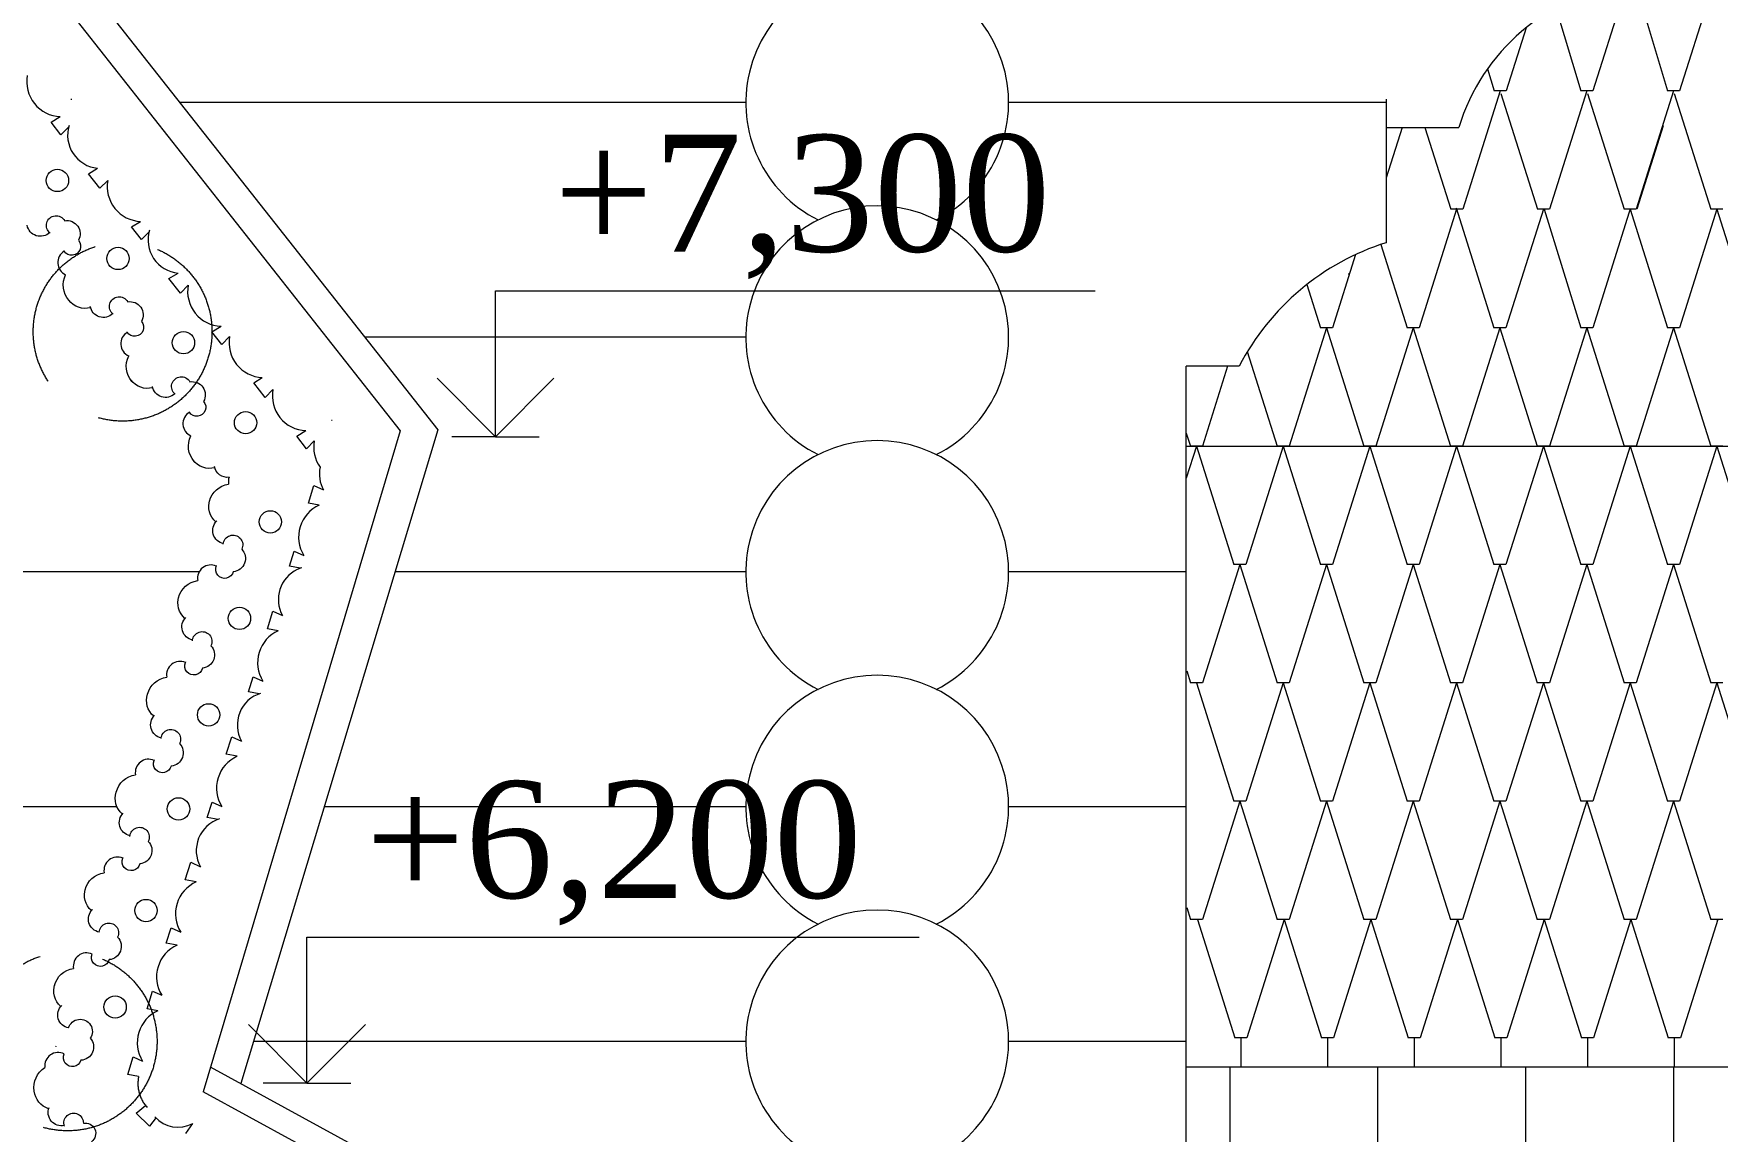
# Model space of a CAD drawing. Header units: millimetres. Extents: x 2399 to 111977, y 1313 to 59551.
# Drawn here: x 74309 to 77192, y 37848 to 39727 of the extents above; entities that cross this region are included whole.
import ezdxf

# ---------------------------------------------------------------- set-up
doc = ezdxf.new("R2010")
doc.units = ezdxf.units.MM
doc.linetypes.add('Невидимая', pattern=[391.222223, 282.222223, -109])
doc.linetypes.add('Штрихпунктирная', pattern=[670.277762, 352.777767, -176.388884, 0, -141.111112])
doc.layers.add('dim Level', color=7, linetype='Continuous', lineweight=13)
doc.layers.add('main line', color=7, linetype='Continuous', lineweight=13)
doc.layers.add('hatch1', color=7, linetype='Continuous', lineweight=20, true_color=0x6a6a6a)
doc.styles.add('СГЕНЕРИР_СТИЛЬ_1', font='georgia.ttf')

msp = doc.modelspace()

# ---------------------------------------------------------------- linework, layer by layer
at = {"layer": 'dim Level', "color": 7, "linetype": 'Continuous', "lineweight": 13}
for p, q in [((75099.7269, 39037.0248), (75099.7269, 39287.0248)), ((75099.7269, 39287.0248), (76126.7589, 39287.0248)), ((75099.7269, 39037.0248), (74999.7269, 39137.0248)), ((75199.7269, 39137.0248), (75099.7269, 39037.0248)), ((75099.7269, 39037.0248), (75024.7269, 39037.0248)), ((75099.7269, 39037.0248), (75174.7269, 39037.0248)), ((74776.9309, 37930.51), (74776.9309, 38180.51)), ((74776.9309, 38180.51), (75825.2949, 38180.51)), ((74776.9309, 37930.51), (74676.9309, 38030.51)), ((74876.9309, 38030.51), (74776.9309, 37930.51)), ((74776.9309, 37930.51), (74701.9309, 37930.51)), ((74776.9309, 37930.51), (74851.9309, 37930.51))]:
    msp.add_line(p, q, dxfattribs=at)
at = {"layer": 'hatch1', "color": 251, "linetype": 'Continuous', "lineweight": 20, "true_color": 0x6a6a6a}
for p, q in [((77042.6336, 39831.6338), (76978.6855, 39628.9841)), ((77047.0428, 39827.9439), (77106.469, 39628.9841)), ((77191.0085, 39831.6338), (77127.0603, 39628.9841)), ((76915.5663, 39771.368), (76958.0942, 39628.9841)), ((76864.4452, 39737.1557), (76830.3106, 39628.9841)), ((76798.3802, 39666.9474), (76809.7193, 39628.9841)), ((76820.0149, 39628.9841), (76756.0668, 39426.3344)), ((76830.3106, 39628.9841), (76809.7193, 39628.9841)), ((76821.2338, 39624.7644), (76883.8504, 39426.3344)), ((76968.3898, 39628.9841), (76904.4417, 39426.3344)), ((76978.6855, 39628.9841), (76958.0942, 39628.9841)), ((76969.6087, 39624.7644), (77032.2252, 39426.3344)), ((77116.7647, 39628.9841), (77052.8165, 39426.3344)), ((77127.0603, 39628.9841), (77106.469, 39628.9841)), ((77117.9835, 39624.7644), (77180.6001, 39426.3344)), ((76651.9084, 39566.455), (76624.7, 39480.2325)), ((76691.2591, 39566.455), (76735.4755, 39426.3344)), ((77099.2909, 39569.3116), (77054.173, 39426.3344)), ((76745.4126, 39426.3991), (76681.444, 39223.6847)), ((76756.0668, 39426.3344), (76735.4755, 39426.3344)), ((76744.6502, 39428.815), (76809.3811, 39223.6847)), ((76893.941, 39426.3991), (76829.9724, 39223.6847)), ((76904.4417, 39426.3344), (76883.8504, 39426.3344)), ((76895.3745, 39426.7832), (76957.8687, 39223.6847)), ((77037.3929, 39410.4412), (76978.46, 39223.6847)), ((77052.8165, 39426.3344), (77032.2252, 39426.3344)), ((77052.7038, 39426.3344), (77035.761, 39426.3344)), ((77042.4082, 39426.3344), (77035.761, 39405.2697)), ((77042.4082, 39426.3344), (77106.3563, 39223.6847)), ((77190.8958, 39426.3344), (77126.9476, 39223.6847)), ((77201.1914, 39426.3344), (77180.6001, 39426.3344)), ((77190.8958, 39426.3344), (77254.8439, 39223.6847)), ((76615.8541, 39366.2841), (76660.8527, 39223.6847)), ((76572.3952, 39348.7943), (76532.9156, 39223.6847)), ((76489.0174, 39297.5436), (76512.3243, 39223.6847)), ((76522.5791, 39223.6847), (76458.631, 39021.035)), ((76532.9156, 39223.6847), (76512.3243, 39223.6847)), ((76522.6199, 39223.6847), (76586.5681, 39021.035)), ((76671.1075, 39223.6847), (76607.1594, 39021.035)), ((76681.444, 39223.6847), (76660.8527, 39223.6847)), ((76671.1484, 39223.6847), (76735.0965, 39021.035)), ((76819.636, 39223.6847), (76755.6878, 39021.035)), ((76829.9724, 39223.6847), (76809.3811, 39223.6847)), ((76819.6768, 39223.6847), (76883.6249, 39021.035)), ((76968.1644, 39223.6847), (76904.2162, 39021.035)), ((76978.46, 39223.6847), (76957.8687, 39223.6847)), ((76968.1644, 39223.6847), (77032.1125, 39021.035)), ((77116.652, 39223.6847), (77052.7038, 39021.035)), ((77126.9476, 39223.6847), (77106.3563, 39223.6847)), ((77116.652, 39223.6847), (77180.6001, 39021.035)), ((76387.0327, 39182.6746), (76438.0397, 39021.035)), ((76353.3129, 39157.9674), (76310.1026, 39021.035)), ((76282.5956, 39042.9504), (76289.5112, 39021.035)), ((76299.9702, 39021.035), (76282.5956, 38965.9755)), ((76310.1026, 39021.035), (76289.5112, 39021.035)), ((76299.9702, 39021.035), (76363.9184, 38818.3853)), ((76448.4578, 39021.035), (76384.5097, 38818.3853)), ((76458.631, 39021.035), (76438.0397, 39021.035)), ((76448.4578, 39021.035), (76512.4059, 38818.3853)), ((76596.9454, 39021.035), (76532.9973, 38818.3853)), ((76607.1594, 39021.035), (76586.5681, 39021.035)), ((76596.9454, 39021.035), (76660.8935, 38818.3853)), ((76745.433, 39021.035), (76681.4849, 38818.3853)), ((76755.6878, 39021.035), (76735.0965, 39021.035)), ((76755.7287, 39021.035), (76735.1373, 39021.035)), ((76745.433, 39021.035), (76809.3811, 38818.3853)), ((76893.9206, 39021.035), (76829.9724, 38818.3853)), ((76904.2162, 39021.035), (76883.6249, 39021.035)), ((76893.9206, 39021.035), (76957.8687, 38818.3853)), ((77042.4082, 39021.035), (76978.46, 38818.3853)), ((77052.7038, 39021.035), (77032.1125, 39021.035)), ((77042.4082, 39021.035), (77106.3563, 38818.3853)), ((77190.8958, 39021.035), (77126.9476, 38818.3853)), ((77201.1914, 39021.035), (77180.6001, 39021.035)), ((77190.8958, 39021.035), (77254.8439, 38818.3853)), ((76374.214, 38818.3853), (76310.2659, 38615.7357)), ((76384.5097, 38818.3853), (76363.9184, 38818.3853)), ((76374.214, 38818.3853), (76438.1622, 38615.7357)), ((76522.7016, 38818.3853), (76458.7535, 38615.7357)), ((76532.9973, 38818.3853), (76512.4059, 38818.3853)), ((76522.7016, 38818.3853), (76586.6497, 38615.7357)), ((76671.1892, 38818.3853), (76607.2411, 38615.7357)), ((76681.4849, 38818.3853), (76660.8935, 38818.3853)), ((76671.1892, 38818.3853), (76735.1373, 38615.7357)), ((76819.6768, 38818.3853), (76755.7287, 38615.7357)), ((76829.9724, 38818.3853), (76809.3811, 38818.3853)), ((76819.6768, 38818.3853), (76883.6249, 38615.7357)), ((76968.1644, 38818.3853), (76904.2162, 38615.7357)), ((76978.46, 38818.3853), (76957.8687, 38818.3853)), ((76968.1644, 38818.3853), (77032.1125, 38615.7357)), ((77116.652, 38818.3853), (77052.7038, 38615.7357)), ((77126.9476, 38818.3853), (77106.3563, 38818.3853)), ((77116.652, 38818.3853), (77180.6001, 38615.7357)), ((76283.2528, 38636.086), (76289.6746, 38615.7357)), ((76310.2659, 38615.7357), (76289.6746, 38615.7357)), ((76299.9702, 38615.7357), (76363.9184, 38413.086)), ((76448.4578, 38615.7357), (76384.5097, 38413.086)), ((76458.7535, 38615.7357), (76438.1622, 38615.7357)), ((76448.4578, 38615.7357), (76512.4059, 38413.086)), ((76596.9454, 38615.7357), (76532.9973, 38413.086)), ((76607.2411, 38615.7357), (76586.6497, 38615.7357)), ((76596.9454, 38615.7357), (76660.8935, 38413.086)), ((76745.433, 38615.7357), (76681.4849, 38413.086)), ((76755.7287, 38615.7357), (76735.1373, 38615.7357)), ((76745.433, 38615.7357), (76809.3811, 38413.086)), ((76893.9206, 38615.7357), (76829.9724, 38413.086)), ((76904.2162, 38615.7357), (76883.6249, 38615.7357)), ((76893.9206, 38615.7357), (76957.8687, 38413.086)), ((77042.4082, 38615.7357), (76978.46, 38413.086)), ((77052.7038, 38615.7357), (77032.1125, 38615.7357)), ((77042.4082, 38615.7357), (77106.3563, 38413.086)), ((77190.8958, 38615.7357), (77126.9476, 38413.086)), ((77201.1914, 38615.7357), (77180.6001, 38615.7357)), ((77190.8958, 38615.7357), (77254.8439, 38413.086)), ((76374.214, 38413.086), (76310.2659, 38210.4363)), ((76384.5097, 38413.086), (76363.9184, 38413.086)), ((76374.214, 38413.086), (76438.1622, 38210.4363)), ((76522.7016, 38413.086), (76458.7535, 38210.4363)), ((76532.9973, 38413.086), (76512.4059, 38413.086)), ((76522.7016, 38413.086), (76586.6497, 38210.4363)), ((76671.1892, 38413.086), (76607.2411, 38210.4363)), ((76681.4849, 38413.086), (76660.8935, 38413.086)), ((76671.1892, 38413.086), (76735.1373, 38210.4363)), ((76819.6768, 38413.086), (76755.7287, 38210.4363)), ((76829.9724, 38413.086), (76809.3811, 38413.086)), ((76819.6768, 38413.086), (76883.6249, 38210.4363)), ((76968.1644, 38413.086), (76904.2162, 38210.4363)), ((76978.46, 38413.086), (76957.8687, 38413.086)), ((76968.1644, 38413.086), (77032.1125, 38210.4363)), ((77116.652, 38413.086), (77052.7038, 38210.4363)), ((77126.9476, 38413.086), (77106.3563, 38413.086)), ((77116.652, 38413.086), (77180.6001, 38210.4363)), ((76283.2528, 38230.7866), (76289.6746, 38210.4363)), ((76310.2659, 38210.4363), (76289.6746, 38210.4363)), ((76301.5189, 38210.4363), (76365.467, 38007.7866)), ((76450.0065, 38210.4363), (76386.0583, 38007.7866)), ((76458.7535, 38210.4363), (76438.1622, 38210.4363)), ((76450.0065, 38210.4363), (76513.9546, 38007.7866)), ((76598.4941, 38210.4363), (76534.5459, 38007.7866)), ((76607.2411, 38210.4363), (76586.6497, 38210.4363)), ((76598.4941, 38210.4363), (76662.4422, 38007.7866)), ((76746.9817, 38210.4363), (76683.0335, 38007.7866)), ((76755.7287, 38210.4363), (76735.1373, 38210.4363)), ((76746.9817, 38210.4363), (76810.9298, 38007.7866)), ((76895.4692, 38210.4363), (76831.5211, 38007.7866)), ((76904.2162, 38210.4363), (76883.6249, 38210.4363)), ((76893.9206, 38210.4363), (76894.3077, 38209.2094)), ((76895.4692, 38210.4363), (76959.4174, 38007.7866)), ((77043.9568, 38210.4363), (76980.0087, 38007.7866)), ((77052.7038, 38210.4363), (77032.1125, 38210.4363)), ((77042.4082, 38210.4363), (77042.021, 38209.2094)), ((77042.4082, 38210.4363), (77042.7953, 38209.2094)), ((77043.9568, 38210.4363), (77107.905, 38007.7866)), ((77192.4444, 38210.4363), (77128.4963, 38007.7866)), ((77201.1914, 38210.4363), (77180.6001, 38210.4363)), ((77190.8958, 38210.4363), (77190.5086, 38209.2094)), ((77190.8958, 38210.4363), (77191.2829, 38209.2094)), ((76386.0583, 38007.7866), (76365.467, 38007.7866)), ((76375.7627, 38007.7866), (76375.7627, 37957.876)), ((76534.5459, 38007.7866), (76513.9546, 38007.7866)), ((76524.2503, 38007.7866), (76524.2503, 37957.876)), ((76683.0335, 38007.7866), (76662.4422, 38007.7866)), ((76672.7379, 38007.7866), (76672.7379, 37957.876)), ((76831.5211, 38007.7866), (76810.9298, 38007.7866)), ((76821.2254, 38007.7866), (76821.2254, 37957.876)), ((76980.0087, 38007.7866), (76959.4174, 38007.7866)), ((76969.713, 38007.7866), (76969.713, 37957.876)), ((77128.4963, 38007.7866), (77107.905, 38007.7866)), ((77118.2006, 38007.7866), (77118.2006, 37957.876))]:
    msp.add_line(p, q, dxfattribs=at)
at = {"layer": 'main line', "color": 7, "linetype": 'Continuous', "lineweight": 13}
for p, q in [((73253.285, 41264.7277), (75001.0142, 39048.5934)), ((73253.285, 41181.978), (74936.744, 39047.3389)), ((76624.7, 39615.0753), (76624.7, 39369.189)), ((74338.8419, 39575.7022), (74354.3452, 39585.0831)), ((75528.285, 39609.1637), (74558.9268, 39609.1637)), ((76624.7, 39609.1637), (75978.285, 39609.1637)), ((74355.5781, 39554.1302), (74338.8419, 39575.7022)), ((74368.921, 39567.545), (74355.5781, 39554.1302)), ((76624.7, 39566.455), (76749.0402, 39566.455)), ((74402.9208, 39487.3791), (74418.424, 39496.76)), ((74422.467, 39462.5502), (74402.9208, 39487.3791)), ((74435.8099, 39475.9649), (74422.467, 39462.5502)), ((74476.5685, 39396.2263), (74492.0718, 39405.6073)), ((74493.3047, 39374.6544), (74476.5685, 39396.2263)), ((74506.6476, 39388.0691), (74493.3047, 39374.6544)), ((74540.6474, 39307.9032), (74556.1506, 39317.2842)), ((74560.1936, 39283.0743), (74540.6474, 39307.9032)), ((74573.5365, 39296.489), (74560.1936, 39283.0743)), ((76559.9684, 39315.6504), (76562.0332, 39315.6504)), ((74614.2951, 39216.7505), (74629.7984, 39226.1314)), ((74631.0313, 39195.1785), (74614.2951, 39216.7505)), ((74644.3742, 39208.5933), (74631.0313, 39195.1785)), ((75528.285, 39207.3082), (74875.8456, 39207.3082)), ((76373.0985, 39157.9674), (76282.5956, 39157.9674)), ((76282.5956, 37044.1228), (76282.5956, 39157.9674)), ((74685.7147, 39129.1621), (74700.4073, 39138.2456)), ((74705.2609, 39104.3332), (74685.7147, 39129.1621)), ((74718.6038, 39117.7479), (74705.2609, 39104.3332)), ((74936.744, 39047.3389), (74599.1984, 37915.6189)), ((75001.0142, 39048.5934), (74663.4248, 37929.6436)), ((74759.3624, 39038.0094), (74774.8657, 39047.3903)), ((74776.0986, 39016.4374), (74759.3624, 39038.0094)), ((74789.4415, 39029.8522), (74776.0986, 39016.4374)), ((76282.5956, 39021.035), (81432.8842, 39021.035)), ((74779.331, 38923.375), (74788.7731, 38953.5309)), ((74788.7731, 38953.5309), (74805.2727, 38946.0397)), ((74797.9382, 38919.9455), (74779.331, 38923.375)), ((74746.834, 38815.2658), (74755.1765, 38841.2629)), ((74755.1765, 38841.2629), (74771.676, 38833.7718)), ((74592.1325, 38805.4526), (71914.4375, 38805.4526)), ((74765.4412, 38811.8363), (74746.834, 38815.2658)), ((75528.285, 38805.4526), (74927.6582, 38805.4526)), ((76282.5956, 38805.4526), (75978.285, 38805.4526)), ((74709.0659, 38708.3331), (74718.508, 38738.489)), ((74718.508, 38738.489), (74735.0076, 38730.9978)), ((74727.6731, 38704.9036), (74709.0659, 38708.3331)), ((74676.5689, 38600.2239), (74684.9114, 38626.221)), ((74684.9114, 38626.221), (74701.411, 38618.7299)), ((74695.1761, 38596.7944), (74676.5689, 38600.2239)), ((74638.8009, 38493.2912), (74648.2429, 38523.4471)), ((74648.2429, 38523.4471), (74664.7425, 38515.9559)), ((74657.408, 38489.8617), (74638.8009, 38493.2912)), ((74451.5303, 38403.5971), (72055.0397, 38403.5971)), ((74606.3038, 38385.182), (74614.6463, 38411.1791)), ((74614.6463, 38411.1791), (74631.1459, 38403.688)), ((75528.285, 38403.5971), (74806.4175, 38403.5971)), ((76282.5956, 38403.5971), (75978.285, 38403.5971)), ((74624.911, 38381.7525), (74606.3038, 38385.182)), ((74568.5358, 38278.2492), (74577.9779, 38308.4051)), ((74577.9779, 38308.4051), (74594.4775, 38300.914)), ((74587.143, 38274.8198), (74568.5358, 38278.2492)), ((74536.0388, 38170.14), (74544.3813, 38196.1372)), ((74554.646, 38166.7106), (74536.0388, 38170.14)), ((74544.3813, 38196.1372), (74560.8808, 38188.6461)), ((74503.0246, 38057.5658), (74512.4666, 38087.7217)), ((74512.4666, 38087.7217), (74528.2628, 38080.7314)), ((74521.6317, 38054.1363), (74503.0246, 38057.5658)), ((75528.285, 38001.7415), (74685.1769, 38001.7415)), ((76282.5956, 38001.7415), (75978.285, 38001.7415)), ((74470.0104, 37944.9915), (74479.4524, 37975.1474)), ((74479.4524, 37975.1474), (74495.2486, 37968.1571)), ((74488.6175, 37941.5621), (74470.0104, 37944.9915)), ((76888.8966, 36712.5382), (74611.8019, 37957.876)), ((81434.5347, 37957.876), (76283.2528, 37957.876)), ((76356.9402, 37957.876), (76356.9402, 37003.4639)), ((76610.2328, 37957.876), (76610.2328, 36864.9388)), ((76863.5254, 37957.876), (76863.5254, 36666.3339)), ((77116.818, 37957.876), (77116.818, 36666.3339)), ((76719.4985, 36756.0317), (74599.1984, 37915.6189)), ((74484.6507, 37878.8006), (74500.7041, 37891.772)), ((74507.1568, 37856.6193), (74484.6507, 37878.8006)), ((74518.7117, 37871.6017), (74507.1568, 37856.6193)), ((74569.5505, 37844.2696), (74581.2912, 37861.244))]:
    msp.add_line(p, q, dxfattribs=at)
at = {"layer": 'main line', "color": 7, "linetype": 'Continuous', "lineweight": 13, "flags": 128}
for points in [[(74374.0242, 39614.4754, -0.017938026), (74372.8528, 39614.2316)], [(74374.0242, 39614.4754, -0.017938026), (74372.8528, 39614.2316)], [(74374.0242, 39614.4754, -0.017938026), (74372.8528, 39614.2316)], [(74374.0242, 39614.4754, -0.017938026), (74372.8528, 39614.2316)], [(74374.0242, 39614.4754, -0.017938026), (74372.8528, 39614.2316)], [(74374.0242, 39614.4754, -0.017938026), (74372.8528, 39614.2316)], [(74337.1144, 39385.6797, -1.219803903), (74362.0438, 39406.8617, -0.63216014), (74385.6, 39373.2886, -1.067465283), (74361.2267, 39354.6476, 0.60309642), (74363.7375, 39314.3114)], [(74337.1144, 39385.6797, -1.219803903), (74362.0438, 39406.8617, -0.63216014), (74385.6, 39373.2886, -1.067465283), (74361.2267, 39354.6476, 0.60309642), (74363.7375, 39314.3114)], [(74337.1144, 39385.6797, -1.219803903), (74362.0438, 39406.8617, -0.63216014), (74385.6, 39373.2886, -1.067465283), (74361.2267, 39354.6476, 0.60309642), (74363.7375, 39314.3114)], [(74337.1144, 39385.6797, -1.219803903), (74362.0438, 39406.8617, -0.63216014), (74385.6, 39373.2886, -1.067465283), (74361.2267, 39354.6476, 0.60309642), (74363.7375, 39314.3114)], [(74337.1144, 39385.6797, -1.219803903), (74362.0438, 39406.8617, -0.63216014), (74385.6, 39373.2886, -1.067465283), (74361.2267, 39354.6476, 0.60309642), (74363.7375, 39314.3114)], [(74337.1144, 39385.6797, -1.219803903), (74362.0438, 39406.8617, -0.63216014), (74385.6, 39373.2886, -1.067465283), (74361.2267, 39354.6476, 0.60309642), (74363.7375, 39314.3114)], [(74336.3795, 39386.6255, -0.60309642), (74297.9143, 39399.0245)], [(74336.3795, 39386.6255, -0.60309642), (74297.9143, 39399.0245)], [(74336.3795, 39386.6255, -0.60309642), (74297.9143, 39399.0245)], [(74336.3795, 39386.6255, -0.60309642), (74297.9143, 39399.0245)], [(74336.3795, 39386.6255, -0.60309642), (74297.9143, 39399.0245)], [(74336.3795, 39386.6255, -0.60309642), (74297.9143, 39399.0245)], [(74360.4919, 39355.5934, 0.017938026), (74361.018, 39354.5188)], [(74360.4919, 39355.5934, 0.017938026), (74361.018, 39354.5188)], [(74360.4919, 39355.5934, 0.017938026), (74361.018, 39354.5188)], [(74360.4919, 39355.5934, 0.017938026), (74361.018, 39354.5188)], [(74360.4919, 39355.5934, 0.017938026), (74361.018, 39354.5188)], [(74360.4919, 39355.5934, 0.017938026), (74361.018, 39354.5188)], [(74369.3651, 39270.6528, -0.304535594), (74363.7375, 39314.3114)], [(74369.3651, 39270.6528, -0.304535594), (74363.7375, 39314.3114)], [(74369.3651, 39270.6528, -0.304535594), (74363.7375, 39314.3114)], [(74369.3651, 39270.6528, -0.304535594), (74363.7375, 39314.3114)], [(74369.3651, 39270.6528, -0.304535594), (74363.7375, 39314.3114)], [(74369.3651, 39270.6528, -0.304535594), (74363.7375, 39314.3114)], [(74406.3394, 39257.8784, -0.304535594), (74369.3651, 39270.6528)], [(74406.3394, 39257.8784, -0.304535594), (74369.3651, 39270.6528)], [(74406.3394, 39257.8784, -0.304535594), (74369.3651, 39270.6528)], [(74406.3394, 39257.8784, -0.304535594), (74369.3651, 39270.6528)], [(74406.3394, 39257.8784, -0.304535594), (74369.3651, 39270.6528)], [(74406.3394, 39257.8784, -0.304535594), (74369.3651, 39270.6528)], [(74445.0199, 39246.8075, -1.219803903), (74469.9493, 39267.9895, -0.63216014), (74493.5055, 39234.4164, -1.067465283), (74469.1323, 39215.7754, 0.60309642), (74471.643, 39175.4392)], [(74445.0199, 39246.8075, -1.219803903), (74469.9493, 39267.9895, -0.63216014), (74493.5055, 39234.4164, -1.067465283), (74469.1323, 39215.7754, 0.60309642), (74471.643, 39175.4392)], [(74445.0199, 39246.8075, -1.219803903), (74469.9493, 39267.9895, -0.63216014), (74493.5055, 39234.4164, -1.067465283), (74469.1323, 39215.7754, 0.60309642), (74471.643, 39175.4392)], [(74445.0199, 39246.8075, -1.219803903), (74469.9493, 39267.9895, -0.63216014), (74493.5055, 39234.4164, -1.067465283), (74469.1323, 39215.7754, 0.60309642), (74471.643, 39175.4392)], [(74445.0199, 39246.8075, -1.219803903), (74469.9493, 39267.9895, -0.63216014), (74493.5055, 39234.4164, -1.067465283), (74469.1323, 39215.7754, 0.60309642), (74471.643, 39175.4392)], [(74445.0199, 39246.8075, -1.219803903), (74469.9493, 39267.9895, -0.63216014), (74493.5055, 39234.4164, -1.067465283), (74469.1323, 39215.7754, 0.60309642), (74471.643, 39175.4392)], [(74444.2851, 39247.7533, -0.60309642), (74405.8198, 39260.1523)], [(74444.2851, 39247.7533, -0.60309642), (74405.8198, 39260.1523)], [(74444.2851, 39247.7533, -0.60309642), (74405.8198, 39260.1523)], [(74444.2851, 39247.7533, -0.60309642), (74405.8198, 39260.1523)], [(74444.2851, 39247.7533, -0.60309642), (74405.8198, 39260.1523)], [(74444.2851, 39247.7533, -0.60309642), (74405.8198, 39260.1523)], [(74468.3974, 39216.7212, 0.017938026), (74468.9236, 39215.6466)], [(74468.3974, 39216.7212, 0.017938026), (74468.9236, 39215.6466)], [(74468.3974, 39216.7212, 0.017938026), (74468.9236, 39215.6466)], [(74468.3974, 39216.7212, 0.017938026), (74468.9236, 39215.6466)], [(74468.3974, 39216.7212, 0.017938026), (74468.9236, 39215.6466)], [(74468.3974, 39216.7212, 0.017938026), (74468.9236, 39215.6466)], [(74477.2707, 39131.7806, -0.304535594), (74471.643, 39175.4392)], [(74477.2707, 39131.7806, -0.304535594), (74471.643, 39175.4392)], [(74477.2707, 39131.7806, -0.304535594), (74471.643, 39175.4392)], [(74477.2707, 39131.7806, -0.304535594), (74471.643, 39175.4392)], [(74477.2707, 39131.7806, -0.304535594), (74471.643, 39175.4392)], [(74477.2707, 39131.7806, -0.304535594), (74471.643, 39175.4392)], [(74512.7388, 39120.9446, -0.304535594), (74475.7645, 39133.719)], [(74512.7388, 39120.9446, -0.304535594), (74475.7645, 39133.719)], [(74512.7388, 39120.9446, -0.304535594), (74475.7645, 39133.719)], [(74512.7388, 39120.9446, -0.304535594), (74475.7645, 39133.719)], [(74512.7388, 39120.9446, -0.304535594), (74475.7645, 39133.719)], [(74512.7388, 39120.9446, -0.304535594), (74475.7645, 39133.719)], [(74550.6845, 39110.8194, -0.60309642), (74512.2192, 39123.2185)], [(74550.6845, 39110.8194, -0.60309642), (74512.2192, 39123.2185)], [(74550.6845, 39110.8194, -0.60309642), (74512.2192, 39123.2185)], [(74550.6845, 39110.8194, -0.60309642), (74512.2192, 39123.2185)], [(74550.6845, 39110.8194, -0.60309642), (74512.2192, 39123.2185)], [(74550.6845, 39110.8194, -0.60309642), (74512.2192, 39123.2185)], [(74551.4194, 39109.8737, -1.219803903), (74576.3488, 39131.0557, -0.63216014), (74599.9049, 39097.4826, -1.067465283), (74575.5317, 39078.8416, 0.60309642), (74578.0425, 39038.5054)], [(74551.4194, 39109.8737, -1.219803903), (74576.3488, 39131.0557, -0.63216014), (74599.9049, 39097.4826, -1.067465283), (74575.5317, 39078.8416, 0.60309642), (74578.0425, 39038.5054)], [(74551.4194, 39109.8737, -1.219803903), (74576.3488, 39131.0557, -0.63216014), (74599.9049, 39097.4826, -1.067465283), (74575.5317, 39078.8416, 0.60309642), (74578.0425, 39038.5054)], [(74551.4194, 39109.8737, -1.219803903), (74576.3488, 39131.0557, -0.63216014), (74599.9049, 39097.4826, -1.067465283), (74575.5317, 39078.8416, 0.60309642), (74578.0425, 39038.5054)], [(74551.4194, 39109.8737, -1.219803903), (74576.3488, 39131.0557, -0.63216014), (74599.9049, 39097.4826, -1.067465283), (74575.5317, 39078.8416, 0.60309642), (74578.0425, 39038.5054)], [(74551.4194, 39109.8737, -1.219803903), (74576.3488, 39131.0557, -0.63216014), (74599.9049, 39097.4826, -1.067465283), (74575.5317, 39078.8416, 0.60309642), (74578.0425, 39038.5054)], [(74574.7968, 39079.7873, 0.017938026), (74575.323, 39078.7128)], [(74574.7968, 39079.7873, 0.017938026), (74575.323, 39078.7128)], [(74574.7968, 39079.7873, 0.017938026), (74575.323, 39078.7128)], [(74574.7968, 39079.7873, 0.017938026), (74575.323, 39078.7128)], [(74574.7968, 39079.7873, 0.017938026), (74575.323, 39078.7128)], [(74574.7968, 39079.7873, 0.017938026), (74575.323, 39078.7128)], [(74818.8032, 39065.1361, 0.017938026), (74819.996, 39065.2288)], [(74818.8032, 39065.1361, 0.017938026), (74819.996, 39065.2288)], [(74818.8032, 39065.1361, 0.017938026), (74819.996, 39065.2288)], [(74818.8032, 39065.1361, 0.017938026), (74819.996, 39065.2288)], [(74818.8032, 39065.1361, 0.017938026), (74819.996, 39065.2288)], [(74818.8032, 39065.1361, 0.017938026), (74819.996, 39065.2288)], [(74583.6701, 38994.8468, -0.304535594), (74578.0425, 39038.5054)], [(74583.6701, 38994.8468, -0.304535594), (74578.0425, 39038.5054)], [(74583.6701, 38994.8468, -0.304535594), (74578.0425, 39038.5054)], [(74583.6701, 38994.8468, -0.304535594), (74578.0425, 39038.5054)], [(74583.6701, 38994.8468, -0.304535594), (74578.0425, 39038.5054)], [(74583.6701, 38994.8468, -0.304535594), (74578.0425, 39038.5054)], [(74619.1383, 38984.0107, -0.304535594), (74582.164, 38996.7852)], [(74619.1383, 38984.0107, -0.304535594), (74582.164, 38996.7852)], [(74619.1383, 38984.0107, -0.304535594), (74582.164, 38996.7852)], [(74619.1383, 38984.0107, -0.304535594), (74582.164, 38996.7852)], [(74619.1383, 38984.0107, -0.304535594), (74582.164, 38996.7852)], [(74619.1383, 38984.0107, -0.304535594), (74582.164, 38996.7852)], [(74643.6275, 38967.5221, -0.395684048), (74618.6187, 38986.2847)], [(74643.6275, 38967.5221, -0.395684048), (74618.6187, 38986.2847)], [(74643.6275, 38967.5221, -0.395684048), (74618.6187, 38986.2847)], [(74643.6275, 38967.5221, -0.395684048), (74618.6187, 38986.2847)], [(74643.6275, 38967.5221, -0.395684048), (74618.6187, 38986.2847)], [(74643.6275, 38967.5221, -0.395684048), (74618.6187, 38986.2847)], [(74609.8088, 38926.4909, -0.304535594), (74642.651, 38955.8018)], [(74609.8088, 38926.4909, -0.304535594), (74642.651, 38955.8018)], [(74609.8088, 38926.4909, -0.304535594), (74642.651, 38955.8018)], [(74609.8088, 38926.4909, -0.304535594), (74642.651, 38955.8018)], [(74609.8088, 38926.4909, -0.304535594), (74642.651, 38955.8018)], [(74609.8088, 38926.4909, -0.304535594), (74642.651, 38955.8018)], [(74643.6275, 38967.5221, 0.130901588), (74642.651, 38955.8018)], [(74643.6275, 38967.5221, 0.130901588), (74642.651, 38955.8018)], [(74643.6275, 38967.5221, 0.130901588), (74642.651, 38955.8018)], [(74643.6275, 38967.5221, 0.130901588), (74642.651, 38955.8018)], [(74643.6275, 38967.5221, 0.130901588), (74642.651, 38955.8018)], [(74643.6275, 38967.5221, 0.130901588), (74642.651, 38955.8018)], [(74620.9081, 38891.1042, -0.304535594), (74610.5571, 38928.8287)], [(74620.9081, 38891.1042, -0.304535594), (74610.5571, 38928.8287)], [(74620.9081, 38891.1042, -0.304535594), (74610.5571, 38928.8287)], [(74620.9081, 38891.1042, -0.304535594), (74610.5571, 38928.8287)], [(74620.9081, 38891.1042, -0.304535594), (74610.5571, 38928.8287)], [(74620.9081, 38891.1042, -0.304535594), (74610.5571, 38928.8287)], [(74633.9938, 38854.0751, -0.60309642), (74622.4907, 38892.8177)], [(74633.9938, 38854.0751, -0.60309642), (74622.4907, 38892.8177)], [(74633.9938, 38854.0751, -0.60309642), (74622.4907, 38892.8177)], [(74633.9938, 38854.0751, -0.60309642), (74622.4907, 38892.8177)], [(74633.9938, 38854.0751, -0.60309642), (74622.4907, 38892.8177)], [(74633.9938, 38854.0751, -0.60309642), (74622.4907, 38892.8177)], [(74633.6287, 38852.9344, -1.219803903), (74665.191, 38844.3337, -0.63216014), (74650.8, 38805.9287, -1.067465283), (74621.6485, 38815.5062, 0.60309642), (74589.7864, 38790.6442)], [(74633.6287, 38852.9344, -1.219803903), (74665.191, 38844.3337, -0.63216014), (74650.8, 38805.9287, -1.067465283), (74621.6485, 38815.5062, 0.60309642), (74589.7864, 38790.6442)], [(74633.6287, 38852.9344, -1.219803903), (74665.191, 38844.3337, -0.63216014), (74650.8, 38805.9287, -1.067465283), (74621.6485, 38815.5062, 0.60309642), (74589.7864, 38790.6442)], [(74633.6287, 38852.9344, -1.219803903), (74665.191, 38844.3337, -0.63216014), (74650.8, 38805.9287, -1.067465283), (74621.6485, 38815.5062, 0.60309642), (74589.7864, 38790.6442)], [(74633.6287, 38852.9344, -1.219803903), (74665.191, 38844.3337, -0.63216014), (74650.8, 38805.9287, -1.067465283), (74621.6485, 38815.5062, 0.60309642), (74589.7864, 38790.6442)], [(74633.6287, 38852.9344, -1.219803903), (74665.191, 38844.3337, -0.63216014), (74650.8, 38805.9287, -1.067465283), (74621.6485, 38815.5062, 0.60309642), (74589.7864, 38790.6442)], [(74622.0136, 38816.6469, 0.017938026), (74621.4242, 38815.6056)], [(74622.0136, 38816.6469, 0.017938026), (74621.4242, 38815.6056)], [(74622.0136, 38816.6469, 0.017938026), (74621.4242, 38815.6056)], [(74622.0136, 38816.6469, 0.017938026), (74621.4242, 38815.6056)], [(74622.0136, 38816.6469, 0.017938026), (74621.4242, 38815.6056)], [(74622.0136, 38816.6469, 0.017938026), (74621.4242, 38815.6056)], [(74556.9442, 38761.3332, -0.304535594), (74589.7864, 38790.6442)], [(74556.9442, 38761.3332, -0.304535594), (74589.7864, 38790.6442)], [(74556.9442, 38761.3332, -0.304535594), (74589.7864, 38790.6442)], [(74556.9442, 38761.3332, -0.304535594), (74589.7864, 38790.6442)], [(74556.9442, 38761.3332, -0.304535594), (74589.7864, 38790.6442)], [(74556.9442, 38761.3332, -0.304535594), (74589.7864, 38790.6442)], [(74568.0435, 38725.9466, -0.304535594), (74557.6925, 38763.6711)], [(74568.0435, 38725.9466, -0.304535594), (74557.6925, 38763.6711)], [(74568.0435, 38725.9466, -0.304535594), (74557.6925, 38763.6711)], [(74568.0435, 38725.9466, -0.304535594), (74557.6925, 38763.6711)], [(74568.0435, 38725.9466, -0.304535594), (74557.6925, 38763.6711)], [(74568.0435, 38725.9466, -0.304535594), (74557.6925, 38763.6711)], [(74581.1292, 38688.9175, -0.60309642), (74569.6261, 38727.6601)], [(74581.1292, 38688.9175, -0.60309642), (74569.6261, 38727.6601)], [(74581.1292, 38688.9175, -0.60309642), (74569.6261, 38727.6601)], [(74581.1292, 38688.9175, -0.60309642), (74569.6261, 38727.6601)], [(74581.1292, 38688.9175, -0.60309642), (74569.6261, 38727.6601)], [(74581.1292, 38688.9175, -0.60309642), (74569.6261, 38727.6601)], [(74580.7641, 38687.7768, -1.219803903), (74612.3264, 38679.1761, -0.63216014), (74597.9354, 38640.7711, -1.067465283), (74568.7838, 38650.3486, 0.60309642), (74536.9218, 38625.4865)], [(74580.7641, 38687.7768, -1.219803903), (74612.3264, 38679.1761, -0.63216014), (74597.9354, 38640.7711, -1.067465283), (74568.7838, 38650.3486, 0.60309642), (74536.9218, 38625.4865)], [(74580.7641, 38687.7768, -1.219803903), (74612.3264, 38679.1761, -0.63216014), (74597.9354, 38640.7711, -1.067465283), (74568.7838, 38650.3486, 0.60309642), (74536.9218, 38625.4865)], [(74580.7641, 38687.7768, -1.219803903), (74612.3264, 38679.1761, -0.63216014), (74597.9354, 38640.7711, -1.067465283), (74568.7838, 38650.3486, 0.60309642), (74536.9218, 38625.4865)], [(74580.7641, 38687.7768, -1.219803903), (74612.3264, 38679.1761, -0.63216014), (74597.9354, 38640.7711, -1.067465283), (74568.7838, 38650.3486, 0.60309642), (74536.9218, 38625.4865)], [(74580.7641, 38687.7768, -1.219803903), (74612.3264, 38679.1761, -0.63216014), (74597.9354, 38640.7711, -1.067465283), (74568.7838, 38650.3486, 0.60309642), (74536.9218, 38625.4865)], [(74569.149, 38651.4893, 0.017938026), (74568.5596, 38650.448)], [(74569.149, 38651.4893, 0.017938026), (74568.5596, 38650.448)], [(74569.149, 38651.4893, 0.017938026), (74568.5596, 38650.448)], [(74569.149, 38651.4893, 0.017938026), (74568.5596, 38650.448)], [(74569.149, 38651.4893, 0.017938026), (74568.5596, 38650.448)], [(74569.149, 38651.4893, 0.017938026), (74568.5596, 38650.448)], [(74504.0795, 38596.1756, -0.304535594), (74536.9218, 38625.4865)], [(74504.0795, 38596.1756, -0.304535594), (74536.9218, 38625.4865)], [(74504.0795, 38596.1756, -0.304535594), (74536.9218, 38625.4865)], [(74504.0795, 38596.1756, -0.304535594), (74536.9218, 38625.4865)], [(74504.0795, 38596.1756, -0.304535594), (74536.9218, 38625.4865)], [(74504.0795, 38596.1756, -0.304535594), (74536.9218, 38625.4865)], [(74514.4305, 38558.4511, -0.304535594), (74504.0795, 38596.1756)], [(74514.4305, 38558.4511, -0.304535594), (74504.0795, 38596.1756)], [(74514.4305, 38558.4511, -0.304535594), (74504.0795, 38596.1756)], [(74514.4305, 38558.4511, -0.304535594), (74504.0795, 38596.1756)], [(74514.4305, 38558.4511, -0.304535594), (74504.0795, 38596.1756)], [(74514.4305, 38558.4511, -0.304535594), (74504.0795, 38596.1756)], [(74527.5162, 38521.422, -0.60309642), (74516.0131, 38560.1646)], [(74527.5162, 38521.422, -0.60309642), (74516.0131, 38560.1646)], [(74527.5162, 38521.422, -0.60309642), (74516.0131, 38560.1646)], [(74527.5162, 38521.422, -0.60309642), (74516.0131, 38560.1646)], [(74527.5162, 38521.422, -0.60309642), (74516.0131, 38560.1646)], [(74527.5162, 38521.422, -0.60309642), (74516.0131, 38560.1646)], [(74527.1511, 38520.2813, -1.219803903), (74558.7134, 38511.6806, -0.63216014), (74544.3224, 38473.2756, -1.067465283), (74515.1709, 38482.8531, 0.60309642), (74483.3088, 38457.991)], [(74527.1511, 38520.2813, -1.219803903), (74558.7134, 38511.6806, -0.63216014), (74544.3224, 38473.2756, -1.067465283), (74515.1709, 38482.8531, 0.60309642), (74483.3088, 38457.991)], [(74527.1511, 38520.2813, -1.219803903), (74558.7134, 38511.6806, -0.63216014), (74544.3224, 38473.2756, -1.067465283), (74515.1709, 38482.8531, 0.60309642), (74483.3088, 38457.991)], [(74527.1511, 38520.2813, -1.219803903), (74558.7134, 38511.6806, -0.63216014), (74544.3224, 38473.2756, -1.067465283), (74515.1709, 38482.8531, 0.60309642), (74483.3088, 38457.991)], [(74527.1511, 38520.2813, -1.219803903), (74558.7134, 38511.6806, -0.63216014), (74544.3224, 38473.2756, -1.067465283), (74515.1709, 38482.8531, 0.60309642), (74483.3088, 38457.991)], [(74527.1511, 38520.2813, -1.219803903), (74558.7134, 38511.6806, -0.63216014), (74544.3224, 38473.2756, -1.067465283), (74515.1709, 38482.8531, 0.60309642), (74483.3088, 38457.991)], [(74450.4666, 38428.6801, -0.304535594), (74483.3088, 38457.991)], [(74450.4666, 38428.6801, -0.304535594), (74483.3088, 38457.991)], [(74450.4666, 38428.6801, -0.304535594), (74483.3088, 38457.991)], [(74450.4666, 38428.6801, -0.304535594), (74483.3088, 38457.991)], [(74450.4666, 38428.6801, -0.304535594), (74483.3088, 38457.991)], [(74450.4666, 38428.6801, -0.304535594), (74483.3088, 38457.991)], [(74515.536, 38483.9938, 0.017938026), (74514.9466, 38482.9525)], [(74515.536, 38483.9938, 0.017938026), (74514.9466, 38482.9525)], [(74515.536, 38483.9938, 0.017938026), (74514.9466, 38482.9525)], [(74515.536, 38483.9938, 0.017938026), (74514.9466, 38482.9525)], [(74515.536, 38483.9938, 0.017938026), (74514.9466, 38482.9525)], [(74515.536, 38483.9938, 0.017938026), (74514.9466, 38482.9525)], [(74460.8176, 38390.9556, -0.304535594), (74450.4666, 38428.6801)], [(74460.8176, 38390.9556, -0.304535594), (74450.4666, 38428.6801)], [(74460.8176, 38390.9556, -0.304535594), (74450.4666, 38428.6801)], [(74460.8176, 38390.9556, -0.304535594), (74450.4666, 38428.6801)], [(74460.8176, 38390.9556, -0.304535594), (74450.4666, 38428.6801)], [(74460.8176, 38390.9556, -0.304535594), (74450.4666, 38428.6801)], [(74473.9033, 38353.9265, -0.60309642), (74462.4002, 38392.6691)], [(74473.9033, 38353.9265, -0.60309642), (74462.4002, 38392.6691)], [(74473.9033, 38353.9265, -0.60309642), (74462.4002, 38392.6691)], [(74473.9033, 38353.9265, -0.60309642), (74462.4002, 38392.6691)], [(74473.9033, 38353.9265, -0.60309642), (74462.4002, 38392.6691)], [(74473.9033, 38353.9265, -0.60309642), (74462.4002, 38392.6691)], [(74473.5381, 38352.7858, -1.219803903), (74505.1005, 38344.185, -0.63216014), (74490.7095, 38305.7801, -1.067465283), (74461.5579, 38315.3576, 0.60309642), (74429.6958, 38290.4955)], [(74473.5381, 38352.7858, -1.219803903), (74505.1005, 38344.185, -0.63216014), (74490.7095, 38305.7801, -1.067465283), (74461.5579, 38315.3576, 0.60309642), (74429.6958, 38290.4955)], [(74473.5381, 38352.7858, -1.219803903), (74505.1005, 38344.185, -0.63216014), (74490.7095, 38305.7801, -1.067465283), (74461.5579, 38315.3576, 0.60309642), (74429.6958, 38290.4955)], [(74473.5381, 38352.7858, -1.219803903), (74505.1005, 38344.185, -0.63216014), (74490.7095, 38305.7801, -1.067465283), (74461.5579, 38315.3576, 0.60309642), (74429.6958, 38290.4955)], [(74473.5381, 38352.7858, -1.219803903), (74505.1005, 38344.185, -0.63216014), (74490.7095, 38305.7801, -1.067465283), (74461.5579, 38315.3576, 0.60309642), (74429.6958, 38290.4955)], [(74473.5381, 38352.7858, -1.219803903), (74505.1005, 38344.185, -0.63216014), (74490.7095, 38305.7801, -1.067465283), (74461.5579, 38315.3576, 0.60309642), (74429.6958, 38290.4955)], [(74461.923, 38316.4983, 0.017938026), (74461.3337, 38315.457)], [(74461.923, 38316.4983, 0.017938026), (74461.3337, 38315.457)], [(74461.923, 38316.4983, 0.017938026), (74461.3337, 38315.457)], [(74461.923, 38316.4983, 0.017938026), (74461.3337, 38315.457)], [(74461.923, 38316.4983, 0.017938026), (74461.3337, 38315.457)], [(74461.923, 38316.4983, 0.017938026), (74461.3337, 38315.457)], [(74396.8536, 38261.1846, -0.304535594), (74429.6958, 38290.4955)], [(74396.8536, 38261.1846, -0.304535594), (74429.6958, 38290.4955)], [(74396.8536, 38261.1846, -0.304535594), (74429.6958, 38290.4955)], [(74396.8536, 38261.1846, -0.304535594), (74429.6958, 38290.4955)], [(74396.8536, 38261.1846, -0.304535594), (74429.6958, 38290.4955)], [(74396.8536, 38261.1846, -0.304535594), (74429.6958, 38290.4955)], [(74407.9529, 38225.7979, -0.304535594), (74397.6019, 38263.5225)], [(74407.9529, 38225.7979, -0.304535594), (74397.6019, 38263.5225)], [(74407.9529, 38225.7979, -0.304535594), (74397.6019, 38263.5225)], [(74407.9529, 38225.7979, -0.304535594), (74397.6019, 38263.5225)], [(74407.9529, 38225.7979, -0.304535594), (74397.6019, 38263.5225)], [(74407.9529, 38225.7979, -0.304535594), (74397.6019, 38263.5225)], [(74421.0386, 38188.7688, -0.60309642), (74409.5355, 38227.5115)], [(74421.0386, 38188.7688, -0.60309642), (74409.5355, 38227.5115)], [(74421.0386, 38188.7688, -0.60309642), (74409.5355, 38227.5115)], [(74421.0386, 38188.7688, -0.60309642), (74409.5355, 38227.5115)], [(74421.0386, 38188.7688, -0.60309642), (74409.5355, 38227.5115)], [(74421.0386, 38188.7688, -0.60309642), (74409.5355, 38227.5115)], [(74421.0386, 38188.7688, -1.219803903), (74452.6009, 38180.1681, -0.63216014), (74438.2099, 38141.7631, -1.067465283), (74409.0584, 38151.3406, 0.60309642), (74377.1963, 38126.4786)], [(74344.3541, 38097.1677, -0.304535594), (74377.1963, 38126.4786)], [(74355.4534, 38061.781, -0.304535594), (74345.1024, 38099.5056)], [(74368.5391, 38024.7519, -0.60309642), (74357.036, 38063.4945)], [(74368.5391, 38024.7519, -1.166140406), (74405.954, 38007.0927, -0.63216014), (74389.834, 37969.3808, -1.067465283), (74361.1474, 37980.272, 0.60309642), (74328.1893, 37956.8824)], [(74347.1999, 37993.6701, 0.017938026), (74347.0803, 37992.4796)], [(74347.1999, 37993.6701, 0.017938026), (74347.0803, 37992.4796)], [(74347.1999, 37993.6701, 0.017938026), (74347.0803, 37992.4796)], [(74347.1999, 37993.6701, 0.017938026), (74347.0803, 37992.4796)], [(74347.1999, 37993.6701, 0.017938026), (74347.0803, 37992.4796)], [(74347.1999, 37993.6701, 0.017938026), (74347.0803, 37992.4796)], [(74309.9495, 37916.8193, -0.304535594), (74328.1893, 37956.8824)], [(74309.9495, 37916.8193, -0.304535594), (74328.1893, 37956.8824)], [(74309.9495, 37916.8193, -0.304535594), (74328.1893, 37956.8824)], [(74309.9495, 37916.8193, -0.304535594), (74328.1893, 37956.8824)], [(74309.9495, 37916.8193, -0.304535594), (74328.1893, 37956.8824)], [(74309.9495, 37916.8193, -0.304535594), (74328.1893, 37956.8824)], [(74334.6295, 37886.4684, -0.304535594), (74309.9495, 37916.8193)], [(74334.6295, 37886.4684, -0.304535594), (74309.9495, 37916.8193)], [(74334.6295, 37886.4684, -0.304535594), (74309.9495, 37916.8193)], [(74334.6295, 37886.4684, -0.304535594), (74309.9495, 37916.8193)], [(74334.6295, 37886.4684, -0.304535594), (74309.9495, 37916.8193)], [(74334.6295, 37886.4684, -0.304535594), (74309.9495, 37916.8193)], [(74361.5319, 37857.8563, -0.60309642), (74335.3871, 37888.6745)], [(74361.5319, 37857.8563, -0.60309642), (74335.3871, 37888.6745)], [(74361.5319, 37857.8563, -0.60309642), (74335.3871, 37888.6745)], [(74361.5319, 37857.8563, -0.60309642), (74335.3871, 37888.6745)], [(74361.5319, 37857.8563, -0.60309642), (74335.3871, 37888.6745)], [(74361.5319, 37857.8563, -0.60309642), (74335.3871, 37888.6745)], [(74361.6576, 37856.6652, -1.219803903), (74394.0089, 37861.5175, -0.816292411), (74407.701, 37829.9649)], [(74361.6576, 37856.6652, -1.219803903), (74394.0089, 37861.5175)], [(74361.6576, 37856.6652, -1.219803903), (74394.0089, 37861.5175)], [(74361.6576, 37856.6652, -1.219803903), (74394.0089, 37861.5175)], [(74361.6576, 37856.6652, -1.219803903), (74394.0089, 37861.5175)]]:
    msp.add_lwpolyline(points, format="xyb", dxfattribs=at)
at = {"layer": 'main line', "color": 7, "linetype": 'Continuous', "lineweight": 13}
for centre in [(74349.6049, 39475.7267), (74349.6049, 39475.7267), (74349.6049, 39475.7267), (74349.6049, 39475.7267), (74349.6049, 39475.7267), (74349.6049, 39475.7267), (74453.3819, 39342.1679), (74453.3819, 39342.1679), (74453.3819, 39342.1679), (74453.3819, 39342.1679), (74453.3819, 39342.1679), (74453.3819, 39342.1679), (74565.416, 39197.9823), (74565.416, 39197.9823), (74565.416, 39197.9823), (74565.416, 39197.9823), (74565.416, 39197.9823), (74565.416, 39197.9823), (74671.8154, 39061.0485), (74671.8154, 39061.0485), (74671.8154, 39061.0485), (74671.8154, 39061.0485), (74671.8154, 39061.0485), (74671.8154, 39061.0485), (74714.2339, 38891.1685), (74714.2339, 38891.1685), (74714.2339, 38891.1685), (74714.2339, 38891.1685), (74714.2339, 38891.1685), (74714.2339, 38891.1685), (74661.3692, 38726.0109), (74661.3692, 38726.0109), (74661.3692, 38726.0109), (74661.3692, 38726.0109), (74661.3692, 38726.0109), (74661.3692, 38726.0109), (74608.5046, 38560.8533), (74608.5046, 38560.8533), (74608.5046, 38560.8533), (74608.5046, 38560.8533), (74608.5046, 38560.8533), (74608.5046, 38560.8533), (74556.9429, 38399.7663), (74556.9429, 38399.7663), (74556.9429, 38399.7663), (74556.9429, 38399.7663), (74556.9429, 38399.7663), (74556.9429, 38399.7663), (74501.2787, 38225.8623), (74501.2787, 38225.8623), (74501.2787, 38225.8623), (74501.2787, 38225.8623), (74501.2787, 38225.8623), (74501.2787, 38225.8623), (74448.414, 38060.7047), (74448.414, 38060.7047), (74448.414, 38060.7047), (74448.414, 38060.7047), (74448.414, 38060.7047), (74448.414, 38060.7047)]:
    msp.add_circle(centre, 19.1338, dxfattribs=at)
at = {"layer": 'main line', "color": 7, "linetype": 'Невидимая', "lineweight": 13}
for centre in [(74461.2494, 39216.7505), (74367.1495, 38001.7415)]:
    msp.add_circle(centre, 153.0457, dxfattribs=at)
at = {"layer": 'main line', "color": 7, "linetype": 'Continuous', "lineweight": 13}
for centre, radius, start, end in [((75753.285, 39609.1637), 225, 296.7457516, 243.2542484), ((77084.0357, 39464.3368), 350.2144, 97.9230757, 163.0469832), ((74356.8425, 39644.7541), 59.7232, 169.692115, 267.6035061), ((74423.7314, 39553.174), 56.663, 162.7135398, 264.6255385), ((74494.5691, 39465.2782), 59.7232, 169.692115, 267.6035061), ((75753.285, 39207.3082), 225, 296.7457516, 243.2542484), ((74561.458, 39373.6981), 56.663, 162.7135398, 264.6255385), ((76754.4397, 38959.1853), 430.0411, 107.5592153, 152.4682745), ((74632.2957, 39285.8023), 59.7232, 169.692115, 267.6035061), ((74703.1335, 39197.9065), 59.7232, 169.692115, 267.383704), ((74777.363, 39107.0612), 59.7232, 169.692115, 267.6035061), ((74848.2008, 39019.1654), 59.7232, 169.692115, 215.0380042), ((75753.285, 38805.4526), 225, 296.7457516, 243.2542484), ((74854.8175, 38973.5353), 56.663, 168.4535075, 209.0287113), ((74822.3205, 38865.4261), 59.7232, 114.0952878, 212.0066789), ((74784.5524, 38758.4934), 56.663, 115.5756779, 209.0287113), ((74784.5524, 38758.4934), 56.663, 107.1167125, 115.5756779), ((74752.0554, 38650.3842), 59.7232, 114.0952878, 212.0066789), ((75753.285, 38403.5971), 225, 296.7457516, 243.2542484), ((74714.2874, 38543.4515), 56.663, 107.1167125, 209.0287113), ((74681.7903, 38435.3423), 59.7232, 114.0952878, 212.0066789), ((74644.0223, 38328.4096), 56.663, 107.1167125, 209.0287113), ((74611.5253, 38220.3004), 59.7232, 114.0952878, 212.0066789), ((75753.285, 38001.7415), 225, 296.7457516, 243.2542484), ((74579.0283, 38112.1912), 59.7232, 114.0952878, 211.7868768), ((74546.014, 37999.617), 59.7232, 114.0952878, 211.7868768), ((74556.0112, 37906.7543), 52.0602, 220.7071116, 299.0511426)]:
    msp.add_arc(centre, radius, start, end, dxfattribs=at)
at = {"layer": 'main line', "color": 7, "linetype": 'Штрихпунктирная', "lineweight": 13}
msp.add_arc((74548.1332, 37929.6475), 60.6966, 168.6795062, 222.1954742, dxfattribs=at)

# ---------------------------------------------------------------- texts
at = {"layer": 'dim Level', "color": 7, "lineweight": 13, "char_height": 200, "attachment_point": 7, "style": 'СГЕНЕРИР_СТИЛЬ_1'}
for s, insert in [('\\A1;+7,300', (75199.7269, 39307.0248)), ('\\A1;+6,200', (74876.9309, 38200.51))]:
    msp.add_mtext(s, dxfattribs=dict(at, insert=insert))

doc.saveas('drawing.dxf')
